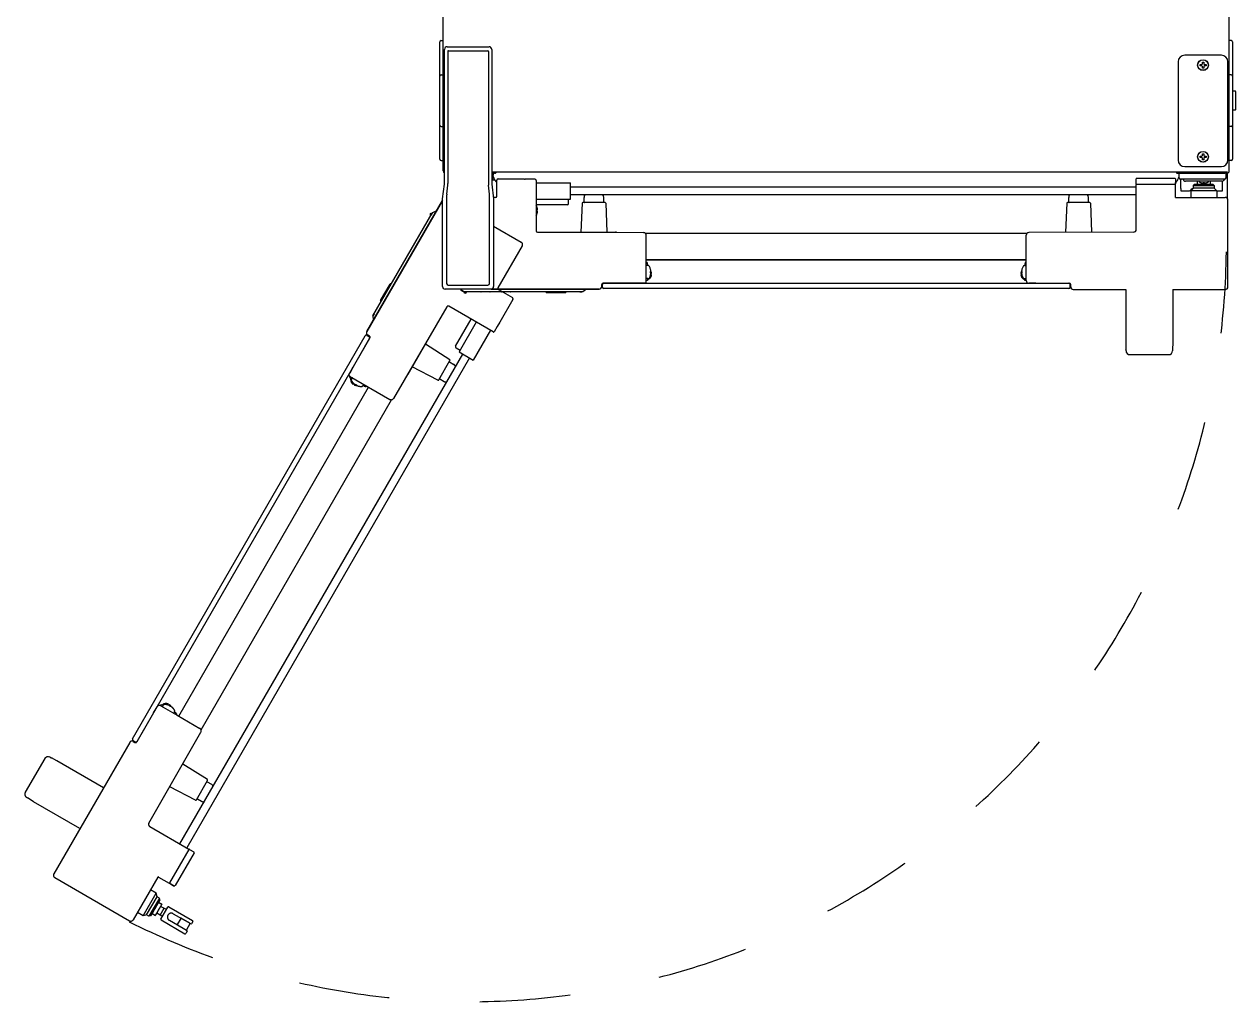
# Model space of a CAD drawing. Header units: millimetres. Extents: x -10733 to -5990, y 4098 to 7122.
# Drawn here: x -8306 to -7381, y 4098 to 4844 of the extents above; entities that cross this region are included whole.
import ezdxf

# ---------------------------------------------------------------- set-up
doc = ezdxf.new("R2010")
doc.units = ezdxf.units.MM
doc.header["$LTSCALE"] = 346.5
doc.linetypes.add('HIDDEN', pattern=[0.2, 0.1, -0.1])
doc.layers.get('0').update_dxf_attribs({"linetype": 'CONTINUOUS'})
doc.layers.add('GEOM', color=7, linetype='CONTINUOUS')

# ---------------------------------------------------------------- blocks, each defined once
blk = doc.blocks.new('A$C1DF54AF0')
at = {"color": 253, "linetype": 'HIDDEN', "ltscale": 15}
for p, q in [((318.9, 559.71), (261.09, 459.58)), ((261.09, 459.58), (318.9, 559.71)), ((265.75, 471.66), (310.96, 549.96)), ((309.52, 549.46), (309.84, 550.02)), ((309.84, 550.02), (310.71, 549.52)), ((310.88, 549.82), (310.06, 548.39)), ((313.25, 551.22), (311.17, 550.16)), ((313.25, 551.22), (312.33, 550.75)), ((313.72, 551.22), (313.93, 551.1)), ((357.9, 539.94), (378.98, 527.77)), ((379.71, 525.04), (361.21, 493)), ((271.58, 483.26), (278.83, 495.81)), ((279.39, 495.78), (279.18, 495.9)), ((361.58, 491.63), (372.19, 485.51)), ((271.89, 482.79), (271.68, 482.91)), ((372.55, 484.14), (362.55, 466.82)), ((266.66, 473.23), (265.84, 471.8)), ((322.26, 478.54), (281.45, 408.56)), ((322.27, 478.54), (292.47, 426.93)), ((357.59, 459.29), (323.63, 478.9)), ((265.72, 471.4), (265.81, 469.04)), ((265.81, 469.04), (265.82, 468.99)), ((265.93, 468.75), (266.05, 468.65)), ((266.05, 468.65), (266.25, 468.52)), ((328.89, 448.51), (340.73, 469.02)), ((344.63, 466.77), (331.51, 444.04)), ((360.55, 463.35), (358.27, 459.47)), ((362.55, 466.82), (360.55, 463.35)), ((82.27, 148.87), (259.77, 456.3)), ((263.23, 454.3), (85.73, 146.87)), ((247.49, 427.02), (263.49, 454.73)), ((261.13, 456.67), (262.86, 455.67)), ((263.11, 456.1), (261.82, 456.85)), ((261.82, 456.85), (263.12, 456.1)), ((355.46, 460.52), (342.33, 437.79)), ((324.35, 438.1), (305.75, 449.94)), ((329.24, 447.15), (332.26, 445.34)), ((331.51, 444.04), (342.33, 437.79)), ((118.44, 68.51), (334.32, 442.42)), ((339.52, 439.42), (123.64, 65.51)), ((315.99, 422.66), (324.51, 437.42)), ((324.22, 436.41), (327.5, 434.52)), ((247.85, 425.65), (278.72, 407.83)), ((250.69, 432.57), (247.99, 427.89)), ((247.99, 427.89), (250.69, 432.57)), ((292.47, 426.93), (292.24, 427.06)), ((315.32, 422.47), (295.77, 432.65)), ((117.49, 166.06), (262.49, 417.2)), ((248.22, 424.29), (248.72, 425.15)), ((249.52, 423.54), (248.22, 424.29)), ((248.79, 423.27), (248.89, 423.44)), ((249.32, 420.79), (249.34, 420.82)), ((249.37, 423.28), (249.89, 424.19)), ((250.62, 419.44), (250.89, 419.92)), ((250.76, 420.28), (250.76, 420.29)), ((251.76, 419.42), (251.49, 418.94)), ((253.13, 418.63), (253.14, 418.61)), ((253.32, 418.52), (253.3, 418.49)), ((254.74, 417.99), (254.74, 417.98)), ((258.03, 418.28), (258.55, 419.19)), ((259.12, 417.99), (258.18, 418.54)), ((261.2, 417.95), (260.64, 417.79)), ((316.72, 423.42), (320, 421.53)), ((134.58, 155.65), (280.04, 407.6)), ((98.29, 168.59), (85.49, 146.43)), ((98.29, 168.59), (100.99, 173.27)), ((103.72, 174.01), (104.22, 174.87)), ((103.72, 174.01), (116.28, 166.76)), ((104.22, 174.87), (105.52, 174.12)), ((105.67, 174.38), (105.14, 173.47)), ((105.39, 174.89), (105.29, 174.72)), ((105.32, 174.27), (105.3, 174.25)), ((107.78, 175.64), (107.8, 175.67)), ((108.96, 174.67), (108.96, 174.68)), ((109.34, 174.74), (109.62, 175.22)), ((110.48, 174.72), (110.21, 174.24)), ((110.57, 174.03), (110.56, 174.05)), ((111.78, 173.37), (111.77, 173.34)), ((112.94, 172.38), (112.94, 172.37)), ((114.33, 169.38), (113.8, 168.47)), ((115.12, 168.58), (114.18, 169.12)), ((116.2, 166.8), (116.05, 167.36)), ((116.28, 166.76), (133.72, 156.68)), ((94.75, 84.49), (134.46, 153.96)), ((80.09, 146.08), (22.09, 45.62)), ((82.63, 147.5), (84.36, 146.5)), ((82.82, 146.81), (84.11, 146.07)), ((82.82, 146.81), (84.12, 146.06)), ((15.29, 133.84), (0.4, 108.04)), ((19.27, 134.76), (19.3, 134.74)), ((24.58, 131.94), (20.27, 134.21)), ((60.09, 111.44), (24.58, 131.94)), ((139.35, 117.67), (120.75, 129.51)), ((130.32, 102.04), (110.77, 112.22)), ((130.99, 102.24), (139.51, 116.99)), ((139.22, 115.99), (142.5, 114.09)), ((1.49, 103.95), (1.51, 103.94)), ((6.58, 100.76), (2.46, 103.37)), ((131.72, 102.99), (135, 101.1)), ((42.09, 80.26), (6.58, 100.76)), ((95.49, 81.76), (125.16, 64.63)), ((125.25, 64.29), (110.5, 38.75)), ((110.63, 38.78), (125.38, 64.33)), ((129.16, 61.86), (114.66, 36.75)), ((125.51, 64.43), (125.37, 64.51)), ((125.73, 64.42), (128.97, 62.55)), ((22.82, 42.89), (79.98, 9.89)), ((101.46, 43.1), (82.71, 10.62)), ((102.15, 43.28), (110.16, 38.65)), ((110.37, 38.53), (113.62, 36.65)), ((113.97, 36.57), (110.73, 38.44)), ((90.24, 13.66), (100.24, 30.98)), ((92.98, 14.39), (100.98, 28.25)), ((100.24, 30.98), (95.91, 33.48)), ((100.98, 28.25), (100.24, 30.98)), ((102.71, 27.25), (100.98, 28.25)), ((102.71, 27.25), (94.71, 13.39)), ((103.07, 25.89), (96.07, 13.76)), ((104.61, 22.56), (99.73, 14.09)), ((102.02, 24.06), (102.04, 24.08)), ((102.04, 24.08), (104.63, 22.59)), ((103.07, 25.89), (102.71, 27.25)), ((103.27, 14.22), (106.27, 19.42)), ((107.57, 18.67), (103.67, 20.92)), ((103.85, 11.23), (109.15, 20.41)), ((104.63, 22.59), (104.61, 22.56)), ((109.83, 20.6), (128.02, 10.1)), ((90.24, 13.66), (85.91, 16.16)), ((92.98, 14.39), (90.24, 13.66)), ((94.71, 13.39), (92.98, 14.39)), ((96.07, 13.76), (94.71, 13.39)), ((97.13, 15.59), (97.12, 15.55)), ((97.12, 15.55), (99.7, 14.06)), ((99.7, 14.06), (99.73, 14.09)), ((104.57, 13.47), (100.67, 15.72)), ((104.03, 10.55), (122.22, 0.05)), ((123.88, 2.32), (110.37, 10.12)), ((113.37, 15.32), (126.88, 7.52)), ((119.13, 11.7), (116.38, 6.94)), ((125.99, 7.98), (119.41, 11.78)), ((128.2, 9.41), (127.15, 7.59)), ((123.04, 2.87), (116.46, 6.67)), ((123.95, 2.05), (122.9, 0.23)), ((126.06, 7.7), (123.31, 2.94))]:
    blk.add_line(p, q, dxfattribs=at)
for points in [[(313.43, 551.27), (313.38, 551.26), (313.34, 551.25), (313.3, 551.24), (313.26, 551.22), (313.25, 551.22)], [(313.59, 551.26), (313.55, 551.27), (313.51, 551.27), (313.47, 551.27), (313.43, 551.27)], [(313.72, 551.22), (313.69, 551.23), (313.66, 551.24), (313.62, 551.25), (313.59, 551.26)], [(265.82, 468.99), (265.85, 468.87), (265.93, 468.75)]]:
    blk.add_lwpolyline(points, dxfattribs=at)
for centre, radius, start, end in [((310.39, 548.96), 1, 150, 217.97569), ((308.81, 547.73), 1, 11.30881, 37.97569), ((311.4, 549.71), 0.5, 116.93216, 150.0007), ((279.05, 495.69), 0.25, 60, 150), ((279.64, 496.21), 0.5, 240, 270.63634), ((271.8, 483.13), 0.25, 150, 240), ((271.64, 482.36), 0.5, 29.36366, 60), ((260.63, 455.8), 1, 60, 150), ((262.36, 454.8), 1, 330, 60), ((357.84, 459.73), 0.5, 240, 329.5), ((329.75, 448.01), 1, 150, 239), ((324.09, 436.2), 0.25, 60, 150), ((324.08, 437.67), 0.5, 330, 57.5), ((249.72, 426.89), 2, 150, 151.91489), ((290.74, 427.93), 2, 299.96573, 330), ((326, 431.92), 3, 19.25877, 60), ((249.13, 423.07), 0.4, 150, 180.30118), ((253.53, 423.09), 4.8, 180.30118, 208.62729), ((249.23, 423.24), 0.4, 60, 150), ((250.45, 422.66), 1.25, 150, 211.39794), ((253.52, 423.09), 4.75, 208.46592, 211.0313), ((257.14, 426.74), 9.08, 211.39794, 225.3324), ((253.51, 423.08), 4.75, 211.03163, 211.99262), ((253.51, 423.08), 4.75, 211.99259, 213.31875), ((253.51, 423.08), 4.74, 213.3188, 214.45978), ((253.5, 423.08), 4.74, 214.45979, 215.42782), ((253.5, 423.08), 4.73, 215.4278, 216.68253), ((253.5, 423.07), 4.73, 216.68262, 217.45262), ((253.49, 423.07), 4.72, 217.45244, 218.99746), ((253.48, 423.06), 4.72, 218.99775, 219.4819), ((253.47, 423.06), 4.7, 219.48126, 221.53441), ((250.11, 424.06), 0.25, 60, 150), ((253.46, 423.04), 4.68, 221.53495, 222.62273), ((253.45, 423.03), 4.67, 222.62279, 223.60512), ((253.43, 423.01), 4.64, 223.60363, 225.68242), ((251.4, 421.29), 2.01, 232.72561, 234.85983), ((251.39, 421.27), 1.98, 234.86273, 235.7144), ((251.38, 421.26), 1.97, 235.71404, 236.97664), ((251.37, 421.25), 1.96, 236.97715, 238.00366), ((251.37, 421.25), 1.95, 238.00369, 239.07382), ((251.37, 421.24), 1.95, 239.07411, 241.15408), ((251.37, 421.25), 1.95, 241.15446, 242.37669), ((251.38, 421.25), 1.96, 242.37651, 243.21588), ((251.38, 421.26), 1.97, 243.21665, 244.6016), ((251.39, 421.27), 1.98, 244.60089, 245.25577), ((251.39, 421.29), 2.01, 245.2585, 247.27409), ((257.02, 426.68), 8.95, 225.60565, 227.36916), ((253.2, 422.92), 3.79, 232.40134, 239.99114), ((257.02, 426.68), 8.95, 227.37435, 235.80077), ((253.2, 422.92), 3.79, 240.00886, 247.59866), ((252.7, 420.54), 2.01, 232.72591, 234.7415), ((252.69, 420.52), 1.98, 234.74422, 235.39913), ((252.68, 420.51), 1.97, 235.39843, 236.78331), ((252.68, 420.5), 1.96, 236.78408, 237.62353), ((252.67, 420.5), 1.96, 237.62337, 238.84548), ((252.67, 420.49), 1.95, 238.84585, 240.92582), ((252.67, 420.5), 1.95, 240.92611, 241.99638), ((252.67, 420.5), 1.96, 241.99641, 243.02279), ((252.68, 420.51), 1.97, 243.0233, 244.28602), ((252.68, 420.52), 1.98, 244.28564, 245.13722), ((252.69, 420.54), 2.01, 245.14015, 247.27441), ((253.17, 423.16), 4.64, 254.31758, 256.39637), ((257.01, 426.67), 8.94, 235.80709, 236.64973), ((253.18, 423.19), 4.67, 256.39488, 257.37721), ((253.18, 423.2), 4.68, 257.37727, 258.46505), ((253.19, 423.22), 4.7, 258.46559, 260.51874), ((257.14, 426.74), 8.79, 237.39099, 242.60901), ((253.19, 423.23), 4.72, 260.5181, 261.00225), ((253.19, 423.24), 4.72, 261.00254, 262.54756), ((253.19, 423.25), 4.73, 262.54738, 263.31738), ((253.19, 423.25), 4.73, 263.31747, 264.5722), ((253.19, 423.26), 4.74, 264.57218, 265.5402), ((253.19, 423.26), 4.74, 265.54022, 266.6812), ((253.19, 423.27), 4.75, 266.68125, 268.00741), ((253.19, 423.27), 4.75, 268.00738, 268.9647), ((253.19, 423.27), 4.75, 268.9647, 269.35896), ((257.15, 426.59), 8.94, 243.35027, 244.19291), ((253.19, 423.27), 4.75, 269.35913, 271.53405), ((257.15, 426.61), 8.95, 244.19923, 252.62565), ((253.19, 423.29), 4.8, 271.37271, 272.14377), ((257.15, 426.6), 8.95, 252.63084, 254.39435), ((257.14, 426.74), 9.08, 254.6676, 268.60206), ((256.95, 418.91), 1.25, 268.60206, 330), ((258.34, 419.31), 0.25, 330, 60), ((260.12, 419.73), 2, 240, 285), ((315.56, 422.91), 0.5, 242.5, 330), ((316.84, 423.64), 0.25, 150, 240), ((321.5, 424.13), 3, 240, 280.74123), ((279.72, 409.56), 2, 240.02464, 247.31297), ((279.73, 409.58), 2.02, 247.30314, 254.22946), ((279.72, 409.57), 2, 254.25997, 266.96014), ((279.72, 409.56), 2, 266.97276, 329.75447), ((105.36, 173.35), 0.25, 150, 240), ((105.63, 174.52), 0.4, 150, 240), ((105.73, 174.69), 0.4, 119.69882, 150), ((107.91, 170.87), 4.8, 91.37271, 119.69882), ((106.75, 173.75), 1.25, 88.60206, 150), ((106.56, 165.92), 9.08, 74.6676, 88.60206), ((107.91, 170.89), 4.75, 88.9687, 91.53408), ((107.91, 170.89), 4.75, 88.00738, 88.96837), ((107.91, 170.89), 4.75, 86.68125, 88.00741), ((107.91, 170.9), 4.74, 85.54022, 86.6812), ((107.91, 170.9), 4.74, 84.57218, 85.5402), ((107.91, 170.91), 4.73, 83.31747, 84.5722), ((107.91, 170.91), 4.73, 82.54738, 83.31738), ((107.91, 170.92), 4.72, 81.00254, 82.54756), ((107.91, 170.93), 4.72, 80.5181, 81.00225), ((107.91, 170.94), 4.7, 78.46559, 80.51874), ((107.92, 170.96), 4.68, 77.37727, 78.46505), ((107.92, 170.97), 4.67, 76.39488, 77.37721), ((106.55, 166.06), 8.95, 72.63084, 74.39435), ((107.93, 171), 4.64, 74.31758, 76.39637), ((108.41, 173.62), 2.01, 65.14015, 67.27441), ((106.55, 166.05), 8.95, 64.19923, 72.62565), ((108.42, 173.64), 1.98, 64.28564, 65.13722), ((108.42, 173.65), 1.97, 63.0233, 64.28602), ((108.43, 173.66), 1.96, 61.99641, 63.02279), ((107.9, 171.24), 3.79, 60.00886, 67.59866), ((108.43, 173.66), 1.95, 60.92611, 61.99638), ((108.43, 173.67), 1.95, 58.84585, 60.92582), ((108.43, 173.66), 1.96, 57.62337, 58.84548), ((108.43, 173.66), 1.96, 56.78408, 57.62353), ((108.42, 173.65), 1.97, 55.39843, 56.78331), ((108.41, 173.64), 1.98, 54.74422, 55.39913), ((108.4, 173.62), 2.01, 52.72591, 54.7415), ((107.9, 171.24), 3.79, 52.40134, 59.99114), ((106.55, 166.07), 8.94, 63.35027, 64.19291), ((109.71, 172.87), 2.01, 65.2585, 67.27409), ((109.72, 172.89), 1.98, 64.60089, 65.25577), ((109.72, 172.9), 1.97, 63.21665, 64.6016), ((106.56, 165.92), 8.79, 57.39099, 62.60901), ((109.73, 172.91), 1.96, 62.37651, 63.21588), ((109.73, 172.91), 1.95, 61.15446, 62.37669), ((109.73, 172.92), 1.95, 59.07411, 61.15408), ((109.73, 172.91), 1.95, 58.00369, 59.07382), ((109.73, 172.91), 1.96, 56.97715, 58.00366), ((109.72, 172.9), 1.97, 55.71404, 56.97664), ((109.71, 172.89), 1.98, 54.86273, 55.7144), ((109.7, 172.87), 2.01, 52.72561, 54.85983), ((107.67, 171.15), 4.64, 43.60363, 45.68242), ((107.65, 171.13), 4.67, 42.62279, 43.60512), ((107.64, 171.12), 4.68, 41.53495, 42.62273), ((107.63, 171.1), 4.7, 39.48126, 41.53441), ((107.62, 171.1), 4.72, 38.99775, 39.4819), ((107.61, 171.09), 4.72, 37.45244, 38.99746), ((107.61, 171.09), 4.73, 36.68262, 37.45262), ((107.6, 171.08), 4.73, 35.4278, 36.68253), ((107.6, 171.08), 4.74, 34.45979, 35.42782), ((107.59, 171.08), 4.74, 33.3188, 34.45978), ((107.59, 171.08), 4.75, 31.99259, 33.31875), ((106.69, 165.99), 8.94, 55.80709, 56.64973), ((107.59, 171.08), 4.75, 31.03163, 31.99262), ((107.59, 171.07), 4.75, 30.64097, 31.03163), ((107.58, 171.07), 4.75, 28.46595, 30.64079), ((106.68, 165.98), 8.95, 47.37435, 55.80077), ((107.57, 171.07), 4.8, 27.85623, 28.62729), ((106.68, 165.98), 8.95, 45.60565, 47.36916), ((106.56, 165.92), 9.08, 31.39794, 45.3324), ((113.59, 168.6), 0.25, 240, 330), ((113.24, 170), 1.25, 330, 31.39794), ((114.12, 166.85), 2, 15, 60), ((83.13, 148.37), 1, 150, 240), ((132.72, 154.95), 2, 330.25, 60), ((84.86, 147.37), 1, 240, 330), ((139.09, 115.77), 0.25, 60, 150), ((139.08, 117.24), 0.5, 330, 57.5), ((141, 111.49), 3, 19.25877, 60), ((130.56, 102.49), 0.5, 242.5, 330), ((131.84, 103.21), 0.25, 150, 240), ((136.5, 103.7), 3, 240, 280.74123), ((125.6, 64.2), 0.25, 59.98182, 150.01236), ((128.72, 62.11), 0.5, 330.02961, 60.04679), ((101.9, 42.85), 0.5, 60, 150), ((110.85, 38.66), 0.25, 149.98971, 240.01284), ((113.87, 37.09), 0.505, 240.04265, 255.25229), ((113.87, 37.08), 0.497, 255.27478, 258.02413), ((113.87, 37.09), 0.502, 258.08577, 275.90609), ((114.22, 37), 0.5, 240.00193, 329.99643), ((107.82, 19.1), 0.5, 240, 330), ((109.58, 20.16), 0.5, 60, 150), ((104.28, 10.98), 0.5, 150, 240), ((104.32, 13.04), 0.5, 330, 60), ((111.87, 12.72), 3, 60, 240), ((119.31, 11.6), 0.2, 60, 150), ((127.77, 9.66), 0.5, 330, 60), ((116.56, 6.84), 0.2, 150, 240), ((122.47, 0.48), 0.5, 240, 330), ((123.14, 3.04), 0.2, 240, 330), ((123.78, 2.15), 0.2, 330, 59.99817), ((125.89, 7.8), 0.2, 330, 60), ((126.98, 7.69), 0.2, 240.00183, 330)]:
    blk.add_arc(centre, radius, start, end, dxfattribs=at)
for centre, major_axis, ratio, start_param, end_param in [((377.98, 526.04), (2, -0.12), 0.99981, 5.819644, 7.390288), ((362.08, 492.5), (0.966, 0.259), 0.999695, 2.356347, 3.926839), ((371.69, 484.64), (0.966, 0.259), 0.999695, -0.785246, 0.785246), ((323.13, 478.04), (-0.257, 0.967), 0.999697, -0.783065, 0.783065), ((262.82, 458.58), (-1.93, -0.52), 0.999695, 5.497939, 7.068431), ((262.62, 455.23), (0.966, 0.259), 0.999695, -0.785246, 0.785246), ((248.35, 426.52), (-0.866, 0.5), 0.999848, 6.283185, 7.853982), ((102.72, 172.27), (-0.52, 1.93), 0.999695, -0.785246, 0.785246), ((81.82, 145.08), (-0.52, 1.93), 0.999695, -0.785246, 0.785246), ((84.62, 146.93), (-0.259, 0.966), 0.999695, 2.356347, 3.926839), ((17.78, 132.15), (-0.78, 2.9), 0.998785, -0.783819, 0.783817), ((19.33, 134.79), (-1.3, 0.75), 0.034921, 1.570728, 2.397759), ((3, 106.54), (2.9, 0.77), 0.998785, 2.357775, 3.925412), ((1.49, 103.89), (-1.3, 0.75), 0.034921, 3.885427, 4.712457), ((96.49, 83.5), (1.93, 0.52), 0.999697, 2.358528, 3.924658), ((125.03, 64.42), (0.242, 0.065), 0.999695, -0.785246, 0.785246), ((23.82, 44.62), (1.93, 0.52), 0.999695, 2.356347, 3.926839), ((110.28, 38.87), (-0.065, 0.242), 0.999695, 2.356347, 3.926839), ((80.98, 11.62), (-0.52, 1.93), 0.999695, 2.356347, 3.926839)]:
    blk.add_ellipse(centre, major_axis=major_axis, ratio=ratio, start_param=start_param, end_param=end_param, dxfattribs=at)
for points in [[(265.75, 471.66), (265.71, 471.58), (265.67, 471.47), (265.72, 471.4)], [(252.13, 419.21), (252.23, 419.22), (252.32, 419.28), (252.41, 419.34)], [(111.57, 173.45), (111.47, 173.44), (111.38, 173.38), (111.29, 173.32)], [(125.25, 64.54), (125.29, 64.54), (125.34, 64.53), (125.37, 64.51)], [(110.28, 38.62), (110.3, 38.58), (110.34, 38.55), (110.37, 38.53)]]:
    blk.add_open_spline(points, degree=3, dxfattribs=at)
for points, knots in [([(252.1, 419.21), (252.1, 419.21), (252.11, 419.21), (252.12, 419.21), (252.13, 419.21)], [0, 0, 0, 0, 0.489527, 1, 1, 1, 1]), ([(253.1, 418.94), (253.1, 418.9), (253.09, 418.8), (253.1, 418.69), (253.13, 418.63)], [0, 0, 0, 0, 0.314454, 1, 1, 1, 1]), ([(110.6, 173.72), (110.6, 173.75), (110.61, 173.86), (110.6, 173.96), (110.57, 174.03)], [0, 0, 0, 0, 0.314454, 1, 1, 1, 1]), ([(111.6, 173.45), (111.59, 173.45), (111.59, 173.45), (111.58, 173.45), (111.57, 173.45)], [0, 0, 0, 0, 0.489527, 1, 1, 1, 1]), ([(99.59, 19.52), (99.14, 18.94), (98.3, 17.71), (97.66, 16.37), (97.38, 15.69)], [0, 0, 0, 0, 0.5, 1, 1, 1, 1]), ([(99.59, 19.52), (99.6, 19.54), (99.65, 19.61), (99.7, 19.68), (99.73, 19.73)], [0, 0, 0, 0, 0.234648, 1, 1, 1, 1]), ([(99.73, 19.73), (99.76, 19.79), (99.8, 19.86), (99.83, 19.94), (99.84, 19.96)], [0, 0, 0, 0, 0.765136, 1, 1, 1, 1]), ([(102.05, 23.79), (101.6, 23.2), (100.76, 21.98), (100.12, 20.64), (99.84, 19.96)], [0, 0, 0, 0, 0.5, 1, 1, 1, 1]), ([(102.15, 18.62), (102.14, 18.61), (102.09, 18.54), (102.05, 18.47), (102.01, 18.41)], [0, 0, 0, 0, 0.234864, 1, 1, 1, 1]), ([(102.05, 23.79), (102.09, 23.84), (102.14, 23.91), (102.18, 23.97), (102.18, 24), (102.18, 24.01)], [0, 0, 0, 0, 0.722234, 0.919485, 1, 1, 1, 1]), ([(104.37, 22.45), (104.08, 21.77), (103.44, 20.43), (102.6, 19.21), (102.15, 18.62)], [0, 0, 0, 0, 0.5, 1, 1, 1, 1]), ([(104.49, 22.67), (104.48, 22.67), (104.46, 22.65), (104.42, 22.59), (104.39, 22.51), (104.37, 22.45)], [0, 0, 0, 0, 0.080515, 0.277766, 1, 1, 1, 1]), ([(97.25, 15.48), (97.26, 15.47), (97.28, 15.49), (97.32, 15.56), (97.36, 15.63), (97.38, 15.69)], [0, 0, 0, 0, 0.080516, 0.277772, 1, 1, 1, 1]), ([(99.69, 14.36), (99.65, 14.31), (99.61, 14.24), (99.57, 14.18), (99.56, 14.14), (99.57, 14.14)], [0, 0, 0, 0, 0.722228, 0.919484, 1, 1, 1, 1]), ([(101.9, 18.19), (101.62, 17.51), (100.98, 16.17), (100.14, 14.94), (99.69, 14.36)], [0, 0, 0, 0, 0.5, 1, 1, 1, 1]), ([(102.01, 18.41), (101.98, 18.36), (101.94, 18.28), (101.91, 18.21), (101.9, 18.19)], [0, 0, 0, 0, 0.765352, 1, 1, 1, 1])]:
    blk.add_open_spline(points, degree=3, knots=knots, dxfattribs=at)

msp = doc.modelspace()

# ---------------------------------------------------------------- linework, layer by layer
at = {"color": 7, "linetype": 'Continuous'}
for p, q in [((-7986.04, 4732.4), (-7986.04, 5287.8)), ((-7386.04, 4732.4), (-7386.04, 5287.8))]:
    msp.add_line(p, q, dxfattribs=at)
for p, q in [((-7987.54, 4831.85), (-7986.04, 4831.85)), ((-7384.54, 4831.85), (-7386.04, 4831.85)), ((-7987.54, 4805.85), (-7986.04, 4805.85)), ((-7384.54, 4805.85), (-7386.04, 4805.85)), ((-7987.54, 4766.35), (-7986.04, 4766.35)), ((-7384.54, 4766.35), (-7386.04, 4766.35)), ((-7987.54, 4740.35), (-7986.04, 4740.35)), ((-7384.54, 4740.35), (-7386.04, 4740.35))]:
    msp.add_line(p, q)
at = {"color": 253, "linetype": 'HIDDEN', "ltscale": 2}
msp.add_arc((-7967.04, 4677.2), 578.85, 243.4456, 359.3467, dxfattribs=at)
at = {"layer": 'GEOM', "color": 7, "linetype": 'Continuous'}
for p, q in [((-7988.54, 4741.35), (-7988.54, 4830.85)), ((-7383.54, 4830.85), (-7383.54, 4741.35)), ((-7985.04, 4722.2), (-7985.04, 4825.2)), ((-7983.04, 4827.2), (-7951.04, 4827.2)), ((-7982.54, 4823.66), (-7982.54, 4722.74)), ((-7982.04, 4824.16), (-7952.04, 4824.16)), ((-7951.54, 4823.66), (-7951.54, 4722.74)), ((-7949.04, 4825.2), (-7949.04, 4722.2)), ((-7392.04, 4820.7), (-7420.04, 4820.7)), ((-7425.04, 4815.7), (-7425.04, 4740.7)), ((-7408.34, 4813.7), (-7407.04, 4813.7)), ((-7408.34, 4812.7), (-7408.34, 4813.7)), ((-7407.04, 4812.7), (-7408.34, 4812.7)), ((-7407.04, 4813.7), (-7406.54, 4814.2)), ((-7406.54, 4812.2), (-7407.04, 4812.7)), ((-7406.54, 4815.5), (-7405.54, 4815.5)), ((-7406.54, 4814.2), (-7406.54, 4815.5)), ((-7406.54, 4810.9), (-7406.54, 4812.2)), ((-7405.54, 4810.9), (-7406.54, 4810.9)), ((-7405.54, 4815.5), (-7405.54, 4814.2)), ((-7405.54, 4814.2), (-7405.04, 4813.7)), ((-7405.04, 4812.7), (-7405.54, 4812.2)), ((-7405.54, 4812.2), (-7405.54, 4810.9)), ((-7405.04, 4813.7), (-7403.74, 4813.7)), ((-7403.74, 4812.7), (-7405.04, 4812.7)), ((-7403.74, 4813.7), (-7403.74, 4812.7)), ((-7387.04, 4740.7), (-7387.04, 4815.7)), ((-7381.53, 4793.36), (-7383.54, 4793.39)), ((-7381.04, 4779.34), (-7381.04, 4792.86)), ((-7381.53, 4778.84), (-7383.54, 4778.8)), ((-7406.54, 4745.5), (-7405.54, 4745.5)), ((-7406.54, 4744.2), (-7406.54, 4745.5)), ((-7405.54, 4745.5), (-7405.54, 4744.2)), ((-7420.04, 4735.7), (-7392.04, 4735.7)), ((-7408.34, 4743.7), (-7407.04, 4743.7)), ((-7408.34, 4742.7), (-7408.34, 4743.7)), ((-7407.04, 4742.7), (-7408.34, 4742.7)), ((-7407.04, 4743.7), (-7406.54, 4744.2)), ((-7406.54, 4742.2), (-7407.04, 4742.7)), ((-7406.54, 4740.9), (-7406.54, 4742.2)), ((-7405.54, 4740.9), (-7406.54, 4740.9)), ((-7405.54, 4744.2), (-7405.04, 4743.7)), ((-7405.04, 4742.7), (-7405.54, 4742.2)), ((-7405.54, 4742.2), (-7405.54, 4740.9)), ((-7405.04, 4743.7), (-7403.74, 4743.7)), ((-7403.74, 4742.7), (-7405.04, 4742.7)), ((-7403.74, 4743.7), (-7403.74, 4742.7)), ((-7986.04, 4732.4), (-7986.04, 4733.2)), ((-7387.34, 4731.4), (-7949.04, 4731.4)), ((-7946.94, 4730.6), (-7949.04, 4730.6)), ((-7948.86, 4726.1), (-7949.04, 4726.1)), ((-7947.86, 4727.06), (-7947.74, 4730.6)), ((-7944.04, 4726.45), (-7924.04, 4726.45)), ((-7924.04, 4726.45), (-7924.04, 4726.19)), ((-7916.04, 4726.19), (-7923.54, 4726.19)), ((-7457.14, 4722.55), (-7457.14, 4726.3)), ((-7456.64, 4726.8), (-7427.64, 4726.8)), ((-7427.14, 4726.3), (-7427.14, 4722.55)), ((-7425.14, 4730.6), (-7423.4, 4730.6)), ((-7424.22, 4727.06), (-7424.34, 4730.6)), ((-7423.4, 4730.6), (-7389.31, 4730.6)), ((-7389.46, 4726.1), (-7423.22, 4726.1)), ((-7387.84, 4730.6), (-7389.31, 4730.6)), ((-7388.46, 4727.06), (-7388.34, 4730.6)), ((-7387.54, 4730.6), (-7387.84, 4730.6)), ((-7387.54, 4730.6), (-7387.54, 4711.52)), ((-7386.04, 4732.4), (-7386.04, 4733.2)), ((-7986.54, 4711.2), (-7985.04, 4722.2)), ((-7983.36, 4714.75), (-7982.6, 4721.66)), ((-7950.73, 4714.75), (-7951.48, 4721.66)), ((-7948.86, 4725.6), (-7949.05, 4725.6)), ((-7949.04, 4722.2), (-7947.54, 4711.2)), ((-7948.86, 4725.6), (-7947.19, 4725.6)), ((-7945.04, 4713.2), (-7945.04, 4725.45)), ((-7915.04, 4725.19), (-7915.04, 4686.69)), ((-7915.04, 4723.45), (-7888.79, 4723.45)), ((-7888.79, 4710.95), (-7888.79, 4723.45)), ((-7888.79, 4720.2), (-7457.04, 4720.2)), ((-7457.04, 4687.69), (-7457.04, 4721.95)), ((-7456.89, 4722.3), (-7434.61, 4722.3)), ((-7456.79, 4722.2), (-7427.29, 4722.2)), ((-7434.61, 4722.3), (-7427.39, 4722.3)), ((-7427.04, 4722.2), (-7427.04, 4723.47)), ((-7427.04, 4712.2), (-7427.04, 4721.95)), ((-7422.91, 4718.96), (-7422.92, 4725.6)), ((-7422.89, 4717.1), (-7417.46, 4717.1)), ((-7391.51, 4724.6), (-7419.37, 4724.6)), ((-7416.41, 4724.6), (-7416.41, 4724.55)), ((-7409.27, 4724.55), (-7416.41, 4724.55)), ((-7413.44, 4719.2), (-7415.44, 4717.2)), ((-7395.44, 4717.2), (-7415.44, 4717.2)), ((-7415.44, 4717.2), (-7415.44, 4712.2)), ((-7415.33, 4717.98), (-7415.09, 4718.22)), ((-7412.44, 4722.2), (-7413.44, 4721.2)), ((-7413.44, 4721.2), (-7397.44, 4721.2)), ((-7413.44, 4721.2), (-7413.44, 4719.2)), ((-7397.44, 4719.2), (-7413.44, 4719.2)), ((-7412.44, 4722.2), (-7398.44, 4722.2)), ((-7410.37, 4722.21), (-7410.37, 4724.55)), ((-7410.33, 4722.2), (-7410.37, 4722.21)), ((-7407.94, 4723.59), (-7407.94, 4723.6)), ((-7405.94, 4723.26), (-7405.94, 4723.6)), ((-7404.94, 4723.6), (-7404.94, 4723.26)), ((-7402.94, 4723.6), (-7402.94, 4723.59)), ((-7394.48, 4724.55), (-7401.61, 4724.55)), ((-7400.55, 4722.2), (-7400.52, 4722.21)), ((-7400.52, 4724.55), (-7400.52, 4722.21)), ((-7398.44, 4722.2), (-7397.44, 4721.2)), ((-7397.44, 4721.2), (-7397.44, 4719.2)), ((-7397.44, 4719.2), (-7395.44, 4717.2)), ((-7395.44, 4717.2), (-7395.44, 4712.2)), ((-7395.44, 4717.1), (-7391.19, 4717.1)), ((-7394.48, 4724.6), (-7394.48, 4724.55)), ((-7391.17, 4718.96), (-7391.17, 4724.65)), ((-7986.54, 4644.2), (-7986.54, 4711.2)), ((-7983.42, 4713.66), (-7983.42, 4646.57)), ((-7950.67, 4646.57), (-7950.67, 4713.66)), ((-7946.04, 4712.2), (-7947.68, 4712.2)), ((-7947.04, 4712.2), (-7947.68, 4712.2)), ((-7947.68, 4712.2), (-7947.04, 4712.2)), ((-7947.54, 4711.2), (-7947.54, 4644.2)), ((-7915.04, 4710.95), (-7888.79, 4710.95)), ((-7890.35, 4707.43), (-7890.29, 4710.95)), ((-7457.04, 4714.2), (-7888.79, 4714.2)), ((-7880.06, 4707.72), (-7881.02, 4685.7)), ((-7862.52, 4708.2), (-7879.56, 4708.2)), ((-7878.54, 4708.45), (-7878.54, 4712.24)), ((-7863.54, 4708.45), (-7863.54, 4712.24)), ((-7862.02, 4707.72), (-7861.06, 4685.7)), ((-7510.06, 4707.72), (-7511.02, 4685.7)), ((-7492.52, 4708.2), (-7509.56, 4708.2)), ((-7508.54, 4708.45), (-7508.54, 4712.24)), ((-7493.54, 4708.45), (-7493.54, 4712.24)), ((-7492.02, 4707.72), (-7491.06, 4685.7)), ((-7427.04, 4712.2), (-7389.04, 4712.2)), ((-7421.82, 4712.2), (-7389.04, 4712.2)), ((-7421.82, 4712.2), (-7389.04, 4712.2)), ((-7387.04, 4644.2), (-7387.04, 4710.2)), ((-7387.04, 4689.48), (-7387.04, 4710.2)), ((-7891.35, 4706.45), (-7915.04, 4706.45)), ((-7914.35, 4704.5), (-7914.34, 4704.5)), ((-7914.34, 4699.9), (-7914.35, 4699.9)), ((-7914.1, 4702.77), (-7914.08, 4702.8)), ((-7387.04, 4689.23), (-7387.04, 4689.48)), ((-7387.04, 4665.99), (-7387.04, 4689.23)), ((-7914.05, 4685.7), (-7854.46, 4685.7)), ((-7914.05, 4685.69), (-7833.03, 4685.34)), ((-7854.46, 4685.7), (-7854.46, 4685.43)), ((-7540.58, 4684.6), (-7831.5, 4684.6)), ((-7831.04, 4647.7), (-7831.04, 4683.34)), ((-7541.04, 4663.2), (-7541.04, 4683.34)), ((-7459.03, 4685.69), (-7539.05, 4685.34)), ((-7541.04, 4664.35), (-7831.06, 4664.35)), ((-7541.04, 4664.6), (-7831.04, 4664.6)), ((-7831.04, 4663.11), (-7830.63, 4662.7)), ((-7830.04, 4661.28), (-7830.04, 4660.2)), ((-7542.04, 4661.28), (-7542.04, 4660.2)), ((-7541.04, 4663.11), (-7541.46, 4662.7)), ((-7541.04, 4648.7), (-7541.04, 4664.2)), ((-7541.04, 4648.7), (-7541.04, 4663.2)), ((-7387.04, 4665.74), (-7387.04, 4665.99)), ((-7387.04, 4664.91), (-7387.04, 4665.74)), ((-7387.04, 4643.95), (-7387.04, 4664.91)), ((-7829.75, 4660.2), (-7830.79, 4660.2)), ((-7827.85, 4657.5), (-7827.84, 4657.5)), ((-7827.84, 4652.9), (-7827.85, 4652.9)), ((-7827.6, 4656), (-7827.56, 4656)), ((-7827.6, 4655.77), (-7827.58, 4655.8)), ((-7827.6, 4654.2), (-7827.05, 4654.2)), ((-7827.05, 4653.2), (-7827.6, 4653.2)), ((-7545.04, 4654.2), (-7544.49, 4654.2)), ((-7544.49, 4653.2), (-7545.04, 4653.2)), ((-7544.52, 4656), (-7544.49, 4656)), ((-7544.49, 4654.62), (-7544.5, 4654.6)), ((-7544.25, 4657.5), (-7544.24, 4657.5)), ((-7544.24, 4652.9), (-7544.25, 4652.9)), ((-7542.34, 4660.2), (-7541.29, 4660.2)), ((-7982.17, 4645.32), (-7951.91, 4645.32)), ((-7865.04, 4645.7), (-7865.04, 4644.2)), ((-7865.04, 4644.2), (-7865.04, 4645.7)), ((-7865.04, 4644.2), (-7865.04, 4645.7)), ((-7864.54, 4643.69), (-7864.54, 4645.69)), ((-7832.04, 4646.7), (-7864.04, 4646.7)), ((-7863.54, 4646.69), (-7508.54, 4646.69)), ((-7508.54, 4642.69), (-7863.54, 4642.69)), ((-7833.04, 4646.7), (-7838.45, 4646.7)), ((-7830.04, 4648.7), (-7831.04, 4648.7)), ((-7829.75, 4650.2), (-7830.79, 4650.2)), ((-7830.04, 4650.2), (-7830.04, 4648.7)), ((-7829.44, 4649.7), (-7829.64, 4649.7)), ((-7827.56, 4651.4), (-7827.6, 4651.4)), ((-7544.49, 4651.4), (-7544.52, 4651.4)), ((-7542.64, 4649.7), (-7542.44, 4649.7)), ((-7542.34, 4650.2), (-7541.29, 4650.2)), ((-7542.07, 4649.95), (-7542.04, 4649.95)), ((-7542.04, 4648.7), (-7542.04, 4650.2)), ((-7541.04, 4648.7), (-7542.04, 4648.7)), ((-7533.64, 4646.7), (-7539.04, 4646.7)), ((-7533.64, 4646.7), (-7539.04, 4646.7)), ((-7533.64, 4646.7), (-7508.04, 4646.7)), ((-7507.54, 4643.69), (-7507.54, 4645.69)), ((-7507.04, 4644.2), (-7507.04, 4645.7)), ((-7507.04, 4643.95), (-7507.04, 4645.7)), ((-7867.04, 4642.2), (-7984.54, 4642.2)), ((-7972.71, 4641.96), (-7972.72, 4642.2)), ((-7972.71, 4641.96), (-7972.71, 4641.89)), ((-7972.71, 4641.89), (-7972.65, 4641.74)), ((-7972.65, 4641.74), (-7972.62, 4641.7)), ((-7972.62, 4641.7), (-7972.56, 4641.61)), ((-7972.56, 4641.61), (-7972.48, 4641.55)), ((-7970.53, 4640.28), (-7972.49, 4641.55)), ((-7972.48, 4641.55), (-7970.53, 4640.28)), ((-7972.48, 4641.55), (-7971.62, 4640.99)), ((-7971.62, 4640.99), (-7971.17, 4640.7)), ((-7879.83, 4640.2), (-7970.25, 4640.2)), ((-7970.08, 4640.2), (-7968.44, 4640.2)), ((-7969.74, 4639.2), (-7969.74, 4640.2)), ((-7969.1, 4639.2), (-7969.74, 4639.2)), ((-7932.34, 4640.15), (-7957.08, 4640.15)), ((-7949.54, 4642.2), (-7867.04, 4642.2)), ((-7907.54, 4639.95), (-7907.54, 4639.7)), ((-7892.79, 4639.45), (-7907.29, 4639.45)), ((-7892.54, 4639.95), (-7892.54, 4639.7)), ((-7881.65, 4640.2), (-7880, 4640.2)), ((-7879.56, 4640.28), (-7877.6, 4641.55)), ((-7879.56, 4640.28), (-7877.6, 4641.55)), ((-7877.6, 4641.55), (-7877.56, 4641.58)), ((-7877.4, 4641.8), (-7877.37, 4641.96)), ((-7877.37, 4641.96), (-7877.36, 4642.2)), ((-7505.04, 4641.95), (-7465.04, 4641.95)), ((-7465.04, 4641.95), (-7465.04, 4601.2)), ((-7429.04, 4641.95), (-7389.04, 4641.95)), ((-7429.04, 4641.95), (-7429.04, 4601.2)), ((-7465.04, 4601.2), (-7464.85, 4596.32)), ((-7429.04, 4601.2), (-7429.24, 4596.32)), ((-7464.83, 4595.19), (-7464.83, 4595.22)), ((-7461.83, 4592.2), (-7432.25, 4592.2)), ((-7429.25, 4595.19), (-7429.25, 4595.22))]:
    msp.add_line(p, q, dxfattribs=at)
for points in [[(-7972.71, 4641.96), (-7972.71, 4641.93), (-7972.71, 4641.89), (-7972.7, 4641.85), (-7972.69, 4641.82)], [(-7972.69, 4641.82), (-7972.67, 4641.78), (-7972.66, 4641.74), (-7972.64, 4641.71), (-7972.61, 4641.68)], [(-7972.61, 4641.68), (-7972.59, 4641.64), (-7972.56, 4641.61), (-7972.53, 4641.58), (-7972.49, 4641.56), (-7972.48, 4641.55)], [(-7877.56, 4641.58), (-7877.47, 4641.68), (-7877.4, 4641.8)]]:
    msp.add_lwpolyline(points, dxfattribs=at)
for centre, radius in [((-7406.04, 4813.2), 4.12), ((-7406.04, 4813.2), 4), ((-7406.04, 4743.2), 4.12), ((-7406.04, 4743.2), 4)]:
    msp.add_circle(centre, radius, dxfattribs=at)
for centre, radius, start, end in [((-7987.54, 4830.85), 1, 90, 180), ((-7384.54, 4830.85), 1, 0, 90), ((-7983.04, 4825.2), 2, 90.0285, 179.9715), ((-7982.04, 4823.66), 0.5, 90, 180), ((-7952.04, 4823.66), 0.5, 0, 90), ((-7951.04, 4825.2), 2, 359.99618, 90.00382), ((-7420.04, 4815.7), 5, 90, 180), ((-7392.04, 4815.7), 5, 0, 90), ((-7987.54, 4804.85), 1, 90, 180), ((-7384.54, 4804.85), 1, 0, 90), ((-7381.54, 4792.86), 0.5, 0, 89), ((-7381.54, 4779.34), 0.5, 271, 0), ((-7987.54, 4767.35), 1, 180, 270), ((-7384.54, 4767.35), 1, 270, 0), ((-7987.54, 4741.35), 1, 180, 270), ((-7420.04, 4740.7), 5, 180, 270), ((-7392.04, 4740.7), 5, 270, 0), ((-7384.54, 4741.35), 1, 270, 0), ((-7984.24, 4732.4), 1.8, 180, 243.60575), ((-7948.86, 4727.1), 1, 270, 358), ((-7940.1, 4730.14), 8, 194.67505, 211.99587), ((-7946.94, 4732.4), 1.8, 270, 326.24123), ((-7931.87, 4735.28), 17.7, 211.99587, 221.87463), ((-7456.64, 4726.3), 0.5, 90.02961, 180.04679), ((-7427.64, 4726.3), 0.5, 0.00193, 89.99643), ((-7440.21, 4735.28), 17.7, 317.64482, 328.00413), ((-7425.14, 4732.4), 1.8, 213.77873, 270), ((-7431.99, 4730.14), 8, 328.00413, 345.32495), ((-7423.22, 4727.1), 1, 182, 270), ((-7419.37, 4726.6), 2, 194.55566, 270), ((-7391.51, 4726.6), 2, 270, 345.44434), ((-7389.46, 4727.1), 1, 270, 358), ((-7387.84, 4732.4), 1.8, 270, 0), ((-7947.17, 4757.98), 32.38, 269.97356, 270.88011), ((-7456.89, 4722.55), 0.25, 179.98182, 270.01236), ((-7427.39, 4722.55), 0.25, 269.98971, 0.01284), ((-7427.29, 4722.2), 0.248, 330.24039, 337.52974), ((-7427.29, 4722.2), 0.251, 337.5835, 348.78002), ((-7427.29, 4722.2), 0.251, 348.74387, 359.95651), ((-7417.46, 4720.1), 3, 270, 315), ((-7412.97, 4716.1), 3, 102.39024, 135), ((-7407.94, 4725.2), 1.5, 203.94691, 245.28015), ((-7405.64, 4730.2), 7, 245.28015, 250.81791), ((-7405.63, 4730.22), 7.01, 250.74098, 252.30623), ((-7405.63, 4730.22), 7.01, 252.30633, 253.86472), ((-7405.63, 4730.23), 7.02, 253.86464, 254.19484), ((-7405.63, 4730.23), 7.02, 254.19495, 255.42282), ((-7405.62, 4730.24), 7.03, 255.42278, 256.00497), ((-7405.62, 4730.25), 7.04, 256.00504, 256.98644), ((-7405.62, 4730.25), 7.04, 256.98644, 257.72511), ((-7405.62, 4730.26), 7.05, 257.72514, 258.55897), ((-7405.62, 4730.28), 7.07, 258.55907, 259.41759), ((-7405.61, 4730.29), 7.09, 259.41753, 260.13447), ((-7405.61, 4730.32), 7.11, 260.13478, 261.15282), ((-7405.6, 4730.34), 7.14, 261.15253, 261.70304), ((-7405.6, 4730.4), 7.19, 261.70462, 263.25353), ((-7406.19, 4727.45), 4.2, 266.61756, 268.33156), ((-7406.19, 4727.51), 4.25, 268.32845, 268.88943), ((-7406.19, 4727.52), 4.27, 268.8899, 270.02917), ((-7406.19, 4727.53), 4.28, 270.02826, 270.85165), ((-7406.19, 4727.51), 4.26, 270.85165, 271.71496), ((-7406.19, 4727.45), 4.2, 271.7122, 273.38258), ((-7405.44, 4730.77), 7.18, 266.00758, 273.99242), ((-7404.69, 4727.45), 4.2, 266.61741, 268.28781), ((-7404.69, 4727.51), 4.26, 268.28505, 269.14833), ((-7404.69, 4727.53), 4.28, 269.14833, 269.97176), ((-7404.69, 4727.52), 4.27, 269.97085, 271.11008), ((-7404.69, 4727.51), 4.25, 271.11056, 271.67156), ((-7404.69, 4727.45), 4.2, 271.66844, 273.38244), ((-7405.29, 4730.4), 7.19, 276.74647, 278.29538), ((-7405.28, 4730.34), 7.14, 278.29696, 278.84747), ((-7405.27, 4730.32), 7.11, 278.84718, 279.86522), ((-7405.27, 4730.29), 7.09, 279.86553, 280.58247), ((-7405.27, 4730.28), 7.07, 280.58241, 281.44093), ((-7405.26, 4730.26), 7.05, 281.44103, 282.27487), ((-7405.26, 4730.25), 7.04, 282.27489, 283.01355), ((-7405.26, 4730.25), 7.04, 283.01356, 283.99496), ((-7405.26, 4730.24), 7.03, 283.99503, 284.57722), ((-7405.26, 4730.23), 7.02, 284.57718, 285.80505), ((-7405.26, 4730.23), 7.02, 285.80516, 286.13536), ((-7405.25, 4730.22), 7.01, 286.13528, 287.69367), ((-7405.25, 4730.22), 7.01, 287.69377, 289.25902), ((-7405.24, 4730.2), 7, 289.18209, 294.71985), ((-7402.94, 4725.2), 1.5, 294.71985, 336.05309), ((-7891.35, 4707.45), 1, 270, 359), ((-7879.56, 4707.7), 0.5, 90, 177.5), ((-7875.54, 4712.24), 3, 139.25877, 180), ((-7878.29, 4708.45), 0.25, 180, 270), ((-7866.54, 4712.24), 3, 0, 40.74123), ((-7863.79, 4708.45), 0.25, 270, 0), ((-7862.52, 4707.7), 0.5, 2.5, 90), ((-7509.56, 4707.7), 0.5, 90, 177.5), ((-7505.54, 4712.24), 3, 139.25877, 180), ((-7508.29, 4708.45), 0.25, 180, 270), ((-7496.54, 4712.24), 3, 0, 40.74123), ((-7493.79, 4708.45), 0.25, 270, 0), ((-7492.52, 4707.7), 0.5, 2.5, 90), ((-7923.12, 4702.2), 9.08, 14.66761, 26.96508), ((-7923.12, 4702.2), 9.08, 333.03492, 345.3324), ((-7923.01, 4702.27), 8.95, 12.63084, 14.39435), ((-7923.12, 4702.2), 8.79, 357.39099, 2.60901), ((-7923.01, 4702.12), 8.95, 345.60565, 347.36916), ((-7923.02, 4702.27), 8.95, 4.19923, 12.62565), ((-7923.02, 4702.12), 8.95, 347.37435, 355.80077), ((-7923, 4702.28), 8.94, 3.35027, 4.19291), ((-7923, 4702.12), 8.94, 355.80709, 356.64973), ((-7854.46, 4683.7), 2, 59.96573, 90), ((-7833.04, 4683.34), 2, 26.97276, 89.75447), ((-7833.04, 4683.29), 2, 0.00109, 89.74899), ((-7833.04, 4683.34), 2, 14.25997, 26.96014), ((-7833.06, 4683.34), 2.02, 7.30314, 14.22946), ((-7833.04, 4683.34), 2, 0.02464, 7.31297), ((-7539.04, 4683.34), 2, 90.25, 180), ((-7832.04, 4661.28), 2, 0, 45), ((-7540.04, 4661.28), 2, 135, 180), ((-7830.79, 4659.95), 0.25, 90, 180), ((-7829.75, 4658.95), 1.25, 28.60206, 90), ((-7836.62, 4655.2), 9.08, 14.66761, 28.60206), ((-7836.62, 4655.2), 9.08, 331.39794, 345.3324), ((-7836.51, 4655.27), 8.95, 12.63084, 14.39435), ((-7836.62, 4655.2), 8.79, 357.39099, 2.60901), ((-7836.51, 4655.12), 8.95, 345.60565, 347.36916), ((-7836.52, 4655.27), 8.95, 4.19923, 12.62565), ((-7836.52, 4655.12), 8.95, 347.37435, 355.80077), ((-7831.66, 4653.5), 4.8, 31.37271, 32.14377), ((-7831.65, 4653.51), 4.75, 29.35913, 31.53405), ((-7831.35, 4653.7), 3.79, 0.00886, 7.59866), ((-7831.35, 4653.7), 3.79, 352.40134, 359.99114), ((-7836.5, 4655.28), 8.94, 3.35027, 4.19291), ((-7836.5, 4655.12), 8.94, 355.80709, 356.64973), ((-7831.65, 4653.51), 4.75, 28.96837, 29.35896), ((-7831.64, 4653.51), 4.75, 28.00738, 28.96837), ((-7831.64, 4653.51), 4.75, 26.68125, 28.00742), ((-7831.64, 4653.52), 4.74, 25.54022, 26.6812), ((-7831.64, 4653.52), 4.74, 24.57218, 25.54021), ((-7831.63, 4653.52), 4.73, 23.31747, 24.5722), ((-7831.63, 4653.88), 4.73, 335.4278, 336.68254), ((-7831.63, 4653.52), 4.73, 22.54738, 23.31738), ((-7831.63, 4653.87), 4.73, 336.68262, 337.45262), ((-7831.62, 4653.52), 4.72, 21.00254, 22.54756), ((-7831.62, 4653.87), 4.72, 337.45244, 338.99746), ((-7831.61, 4653.53), 4.72, 20.5181, 21.00225), ((-7831.61, 4653.87), 4.72, 338.99775, 339.4819), ((-7831.6, 4653.53), 4.7, 18.46559, 20.51874), ((-7831.6, 4653.86), 4.7, 339.48126, 341.53442), ((-7831.58, 4653.54), 4.68, 17.37727, 18.46505), ((-7831.58, 4653.86), 4.68, 341.53495, 342.62273), ((-7831.57, 4653.54), 4.67, 16.39488, 17.37721), ((-7831.57, 4653.85), 4.67, 342.62279, 343.60512), ((-7831.54, 4653.55), 4.64, 14.31758, 16.39637), ((-7831.54, 4653.84), 4.64, 343.60363, 345.68242), ((-7829.03, 4654.44), 2.01, 5.14015, 7.27441), ((-7829.04, 4654.45), 2.01, 352.72591, 354.7415), ((-7829.04, 4652.94), 2.01, 5.2585, 7.2741), ((-7829.03, 4652.95), 2.01, 352.72561, 354.85983), ((-7829.01, 4654.45), 1.98, 4.28564, 5.13722), ((-7829, 4654.45), 1.97, 355.39843, 356.78332), ((-7829.01, 4654.45), 1.98, 354.74422, 355.39913), ((-7829.01, 4652.95), 1.98, 4.60089, 5.25577), ((-7829, 4652.95), 1.97, 3.21665, 4.6016), ((-7829.01, 4652.95), 1.98, 354.86273, 355.7144), ((-7829, 4654.45), 1.97, 3.0233, 4.28602), ((-7828.99, 4654.45), 1.96, 1.99641, 3.02279), ((-7828.98, 4654.45), 1.95, 0.92611, 1.99638), ((-7828.98, 4654.45), 1.95, 358.84587, 0.92582), ((-7828.98, 4654.45), 1.96, 357.62337, 358.84548), ((-7828.99, 4654.45), 1.96, 356.78408, 357.62353), ((-7828.99, 4652.95), 1.96, 2.37652, 3.21588), ((-7828.98, 4652.95), 1.95, 1.15446, 2.37669), ((-7828.98, 4652.95), 1.95, 359.07411, 1.15407), ((-7828.98, 4652.95), 1.95, 358.00369, 359.07382), ((-7828.99, 4652.95), 1.96, 356.97715, 358.00366), ((-7829, 4652.95), 1.97, 355.71404, 356.97664), ((-7543.07, 4654.45), 1.98, 174.86273, 175.7144), ((-7543.08, 4654.45), 1.97, 175.71404, 176.97664), ((-7543.09, 4654.45), 1.96, 176.97715, 178.00366), ((-7543.1, 4654.45), 1.95, 178.00369, 179.07382), ((-7543.1, 4654.45), 1.95, 179.07411, 181.15407), ((-7543.1, 4654.45), 1.95, 181.15446, 182.37669), ((-7543.09, 4654.45), 1.96, 182.37652, 183.21588), ((-7543.08, 4654.45), 1.97, 183.21665, 184.6016), ((-7543.07, 4654.45), 1.98, 184.60089, 185.25577), ((-7543.07, 4652.95), 1.98, 174.74422, 175.39913), ((-7543.08, 4652.95), 1.97, 175.39843, 176.78332), ((-7543.09, 4652.95), 1.96, 176.78408, 177.62353), ((-7543.1, 4652.95), 1.96, 177.62337, 178.84548), ((-7543.1, 4652.95), 1.95, 178.84587, 180.92582), ((-7543.1, 4652.95), 1.95, 180.92611, 181.99638), ((-7543.09, 4652.95), 1.96, 181.99641, 183.02279), ((-7543.08, 4652.95), 1.97, 183.0233, 184.28602), ((-7543.07, 4652.95), 1.98, 184.28564, 185.13722), ((-7540.54, 4653.55), 4.64, 163.60363, 165.68242), ((-7543.05, 4654.44), 2.01, 172.72561, 174.85983), ((-7543.05, 4654.45), 2.01, 185.2585, 187.2741), ((-7543.05, 4652.94), 2.01, 172.72591, 174.7415), ((-7543.05, 4652.95), 2.01, 185.14015, 187.27441), ((-7540.54, 4653.84), 4.64, 194.31758, 196.39637), ((-7540.51, 4653.54), 4.67, 162.62279, 163.60512), ((-7540.51, 4653.85), 4.67, 196.39488, 197.37721), ((-7540.5, 4653.54), 4.68, 161.53495, 162.62273), ((-7540.5, 4653.86), 4.68, 197.37727, 198.46505), ((-7540.48, 4653.53), 4.7, 159.48126, 161.53442), ((-7540.48, 4653.86), 4.7, 198.46559, 200.51874), ((-7540.47, 4653.53), 4.72, 158.99775, 159.4819), ((-7540.47, 4653.87), 4.72, 200.5181, 201.00225), ((-7540.46, 4653.52), 4.72, 157.45244, 158.99746), ((-7540.46, 4653.87), 4.72, 201.00254, 202.54756), ((-7540.46, 4653.52), 4.73, 156.68262, 157.45262), ((-7540.46, 4653.87), 4.73, 202.54738, 203.31738), ((-7540.45, 4653.52), 4.73, 155.4278, 156.68254), ((-7540.45, 4653.88), 4.73, 203.31747, 204.5722), ((-7540.45, 4653.52), 4.74, 154.45979, 155.42782), ((-7540.44, 4653.52), 4.74, 153.3188, 154.45978), ((-7540.44, 4653.51), 4.75, 151.99259, 153.31875), ((-7540.44, 4653.51), 4.75, 151.03163, 151.99262), ((-7540.44, 4653.51), 4.75, 150.64097, 151.03163), ((-7540.43, 4653.51), 4.75, 148.46595, 150.64079), ((-7540.42, 4653.5), 4.8, 147.85623, 148.62729), ((-7540.73, 4653.7), 3.79, 172.40134, 179.99114), ((-7540.73, 4653.7), 3.79, 180.00886, 187.59866), ((-7535.58, 4655.28), 8.94, 175.80709, 176.64973), ((-7535.58, 4655.12), 8.94, 183.35027, 184.19291), ((-7535.57, 4655.27), 8.95, 167.37435, 175.80077), ((-7535.57, 4655.12), 8.95, 184.19923, 192.62565), ((-7535.57, 4655.27), 8.95, 165.60565, 167.36916), ((-7535.57, 4655.12), 8.95, 192.63084, 194.39435), ((-7535.46, 4655.2), 9.08, 151.39794, 165.3324), ((-7535.46, 4655.2), 8.79, 177.39099, 182.60901), ((-7535.46, 4655.2), 9.08, 194.66761, 208.60206), ((-7542.34, 4658.95), 1.25, 90, 151.39794), ((-7541.29, 4659.95), 0.25, 0, 90), ((-7984.54, 4644.2), 2, 179.99639, 270.00361), ((-7949.54, 4644.2), 2, 269.99618, 0.00382), ((-7863.54, 4645.69), 1, 90, 180), ((-7863.54, 4643.69), 1, 180, 270), ((-7838.45, 4648.7), 2, 264.61069, 270), ((-7838.45, 4648.7), 2, 264.61069, 270), ((-7830.79, 4650.45), 0.25, 180, 270), ((-7829.64, 4650.1), 0.4, 202.5, 270), ((-7829.75, 4651.45), 1.25, 270, 331.39794), ((-7829.44, 4650.1), 0.4, 270, 300.30118), ((-7831.66, 4653.9), 4.8, 300.30118, 328.62729), ((-7831.65, 4653.88), 4.75, 328.46592, 331.0313), ((-7831.64, 4653.88), 4.75, 331.03163, 331.99262), ((-7831.64, 4653.88), 4.75, 331.99259, 333.31875), ((-7831.64, 4653.88), 4.74, 333.3188, 334.45978), ((-7831.64, 4653.88), 4.74, 334.45979, 335.42782), ((-7540.45, 4653.88), 4.74, 204.57218, 205.54021), ((-7540.44, 4653.88), 4.74, 205.54022, 206.6812), ((-7540.44, 4653.88), 4.75, 206.68125, 208.00742), ((-7540.44, 4653.88), 4.75, 208.00738, 208.96837), ((-7540.43, 4653.88), 4.75, 208.9687, 211.53408), ((-7540.42, 4653.9), 4.8, 211.37271, 239.69882), ((-7542.34, 4651.45), 1.25, 208.60206, 270), ((-7542.64, 4650.1), 0.4, 239.69882, 270), ((-7542.44, 4650.1), 0.4, 270, 337.5), ((-7541.29, 4650.45), 0.25, 270, 0), ((-7539.04, 4648.7), 2, 180, 270), ((-7539.04, 4648.7), 2, 180, 270), ((-7533.64, 4648.7), 2, 270, 275.38931), ((-7508.54, 4645.69), 1, 0, 90), ((-7508.54, 4643.69), 1, 270, 0), ((-7972.21, 4641.97), 0.5, 182, 236.93324), ((-7971.48, 4641.2), 0.25, 236.93138, 270), ((-7970.25, 4640.7), 0.5, 236.93216, 270.0007), ((-7969.1, 4640.2), 1, 270, 337.97569), ((-7967.24, 4639.45), 1, 131.30882, 157.97569), ((-7957.08, 4640.4), 0.25, 234.56895, 270), ((-7939.22, 4640.4), 0.25, 270, 305.43105), ((-7934.48, 4640.4), 0.25, 233.47251, 270), ((-7908.04, 4639.95), 0.5, 0, 30.63634), ((-7907.29, 4639.7), 0.25, 180, 270), ((-7892.79, 4639.7), 0.25, 270, 0), ((-7892.04, 4639.95), 0.5, 149.36366, 180), ((-7877.87, 4641.97), 0.5, 303.06676, 358)]:
    msp.add_arc(centre, radius, start, end, dxfattribs=at)
for centre, major_axis, ratio, start_param, end_param in [((-7944.04, 4725.45), (-0.707, 0.707), 0.999695, -0.785246, 0.785246), ((-7923.54, 4726.19), (0.5, 0), 0.017455, 3.141593, 4.712389), ((-7916.04, 4725.19), (0.707, 0.707), 0.999695, 5.497939, 7.068431), ((-7421.92, 4725.6), (-0.729, 0.685), 0.999389, 0.230747, 0.754392), ((-7992.55, 4722.74), (-9.99, 0.55), 0.999045, 3.087103, 3.196082), ((-7941.53, 4722.74), (9.99, 0.55), 0.999045, 3.087103, 3.196082), ((-7456.79, 4721.95), (-0.177, 0.177), 0.999695, -0.785246, 0.785246), ((-7427.29, 4721.95), (0.177, 0.177), 0.999695, 5.497939, 7.068431), ((-7422.89, 4719.1), (0, 2), 0.008727, 1.640609, 3.141593), ((-7391.19, 4719.1), (0, 2), 0.008727, 3.141593, 4.642576), ((-7973.41, 4713.66), (-9.99, 0.55), 0.999045, -0.05449, 0.05449), ((-7960.68, 4713.66), (9.99, 0.55), 0.999045, -0.05449, 0.05449), ((-7946.04, 4713.2), (-0.707, 0.707), 0.999695, 2.356347, 3.926839), ((-7389.04, 4710.2), (1.41, 1.41), 0.999695, 5.497939, 7.068431), ((-7914.04, 4686.69), (0.709, 0.706), 0.999697, 2.358527, 3.924658), ((-7459.04, 4687.69), (-1.42, 1.41), 0.999697, 2.358528, 3.924658), ((-7982.16, 4646.57), (0.886, 0.886), 0.998099, 2.357146, 3.926039), ((-7951.92, 4646.57), (-0.886, 0.886), 0.998099, 2.357146, 3.926039), ((-7867.04, 4644.2), (-1.41, 1.41), 0.999695, 2.356347, 3.926839), ((-7864.04, 4645.7), (-0.707, 0.707), 0.999695, -0.785246, 0.785246), ((-7832.04, 4647.7), (0, 1), 0.999848, 3.141593, 4.712389), ((-7508.04, 4645.7), (0.707, 0.707), 0.999695, 5.497939, 7.068431), ((-7505.04, 4643.95), (1.41, 1.41), 0.999695, 2.356347, 3.926839), ((-7389.04, 4643.95), (-1.41, 1.41), 0.999695, 2.356347, 3.926839), ((-7464.88, 4595.22), (0, 1.5), 0.034921, 4.712321, 5.539351), ((-7461.83, 4595.2), (2.12, 2.13), 0.998785, 2.357773, 3.92541), ((-7432.26, 4595.2), (-2.12, 2.13), 0.998785, 2.357775, 3.925412), ((-7429.2, 4595.22), (0, 1.5), 0.034921, 0.743834, 1.570864)]:
    msp.add_ellipse(centre, major_axis=major_axis, ratio=ratio, start_param=start_param, end_param=end_param, dxfattribs=at)
for points, knots in [([(-7410.12, 4722.36), (-7410.18, 4722.37), (-7410.26, 4722.38), (-7410.34, 4722.38), (-7410.37, 4722.37), (-7410.37, 4722.36)], [0, 0, 0, 0, 0.722234, 0.919485, 1, 1, 1, 1]), ([(-7410.12, 4722.36), (-7409.38, 4722.27), (-7407.9, 4722.15), (-7406.42, 4722.27), (-7405.69, 4722.36)], [0, 0, 0, 0, 0.5, 1, 1, 1, 1]), ([(-7405.44, 4722.38), (-7405.46, 4722.38), (-7405.55, 4722.38), (-7405.63, 4722.37), (-7405.69, 4722.36)], [0, 0, 0, 0, 0.261008, 1, 1, 1, 1]), ([(-7405.19, 4722.36), (-7405.21, 4722.37), (-7405.29, 4722.37), (-7405.38, 4722.38), (-7405.44, 4722.38)], [0, 0, 0, 0, 0.234648, 1, 1, 1, 1]), ([(-7405.19, 4722.36), (-7404.46, 4722.27), (-7402.98, 4722.15), (-7401.5, 4722.27), (-7400.77, 4722.36)], [0, 0, 0, 0, 0.5, 1, 1, 1, 1]), ([(-7400.52, 4722.36), (-7400.52, 4722.37), (-7400.55, 4722.38), (-7400.62, 4722.38), (-7400.71, 4722.37), (-7400.77, 4722.36)], [0, 0, 0, 0, 0.080516, 0.277772, 1, 1, 1, 1]), ([(-7914.35, 4702.6), (-7914.32, 4702.61), (-7914.23, 4702.66), (-7914.14, 4702.72), (-7914.1, 4702.77)], [0, 0, 0, 0, 0.314454, 1, 1, 1, 1]), ([(-7914.08, 4701.6), (-7914.08, 4701.6), (-7914.09, 4701.61), (-7914.09, 4701.62), (-7914.1, 4701.62)], [0, 0, 0, 0, 0.489527, 1, 1, 1, 1]), ([(-7827.85, 4655.6), (-7827.82, 4655.61), (-7827.73, 4655.66), (-7827.64, 4655.72), (-7827.6, 4655.77)], [0, 0, 0, 0, 0.314454, 1, 1, 1, 1]), ([(-7827.58, 4654.6), (-7827.58, 4654.6), (-7827.59, 4654.61), (-7827.59, 4654.62), (-7827.6, 4654.62)], [0, 0, 0, 0, 0.489527, 1, 1, 1, 1]), ([(-7544.5, 4655.8), (-7544.5, 4655.79), (-7544.49, 4655.79), (-7544.49, 4655.78), (-7544.49, 4655.77)], [0, 0, 0, 0, 0.489527, 1, 1, 1, 1]), ([(-7544.24, 4654.8), (-7544.27, 4654.78), (-7544.36, 4654.74), (-7544.45, 4654.68), (-7544.49, 4654.62)], [0, 0, 0, 0, 0.314454, 1, 1, 1, 1])]:
    msp.add_open_spline(points, degree=3, knots=knots, dxfattribs=at)
for points in [[(-7914.1, 4701.62), (-7914.15, 4701.71), (-7914.25, 4701.75), (-7914.35, 4701.8)], [(-7827.6, 4654.62), (-7827.65, 4654.71), (-7827.75, 4654.75), (-7827.85, 4654.8)], [(-7544.49, 4655.77), (-7544.43, 4655.69), (-7544.33, 4655.64), (-7544.24, 4655.6)], [(-7953.39, 4640.19), (-7953.43, 4640.16), (-7953.47, 4640.15), (-7953.51, 4640.15)], [(-7950.37, 4640.19), (-7950.36, 4640.17), (-7950.34, 4640.15), (-7950.31, 4640.15)], [(-7941.49, 4640.19), (-7941.46, 4640.17), (-7941.42, 4640.15), (-7941.38, 4640.15)], [(-7932.02, 4640.2), (-7932.12, 4640.16), (-7932.24, 4640.15), (-7932.34, 4640.15)], [(-7879.83, 4640.2), (-7879.74, 4640.2), (-7879.63, 4640.22), (-7879.59, 4640.29)]]:
    msp.add_open_spline(points, degree=3, dxfattribs=at)

# ---------------------------------------------------------------- block references
msp.add_blockref('A$C1DF54AF0', (-8305.44, 4150.25))

doc.saveas('drawing.dxf')
